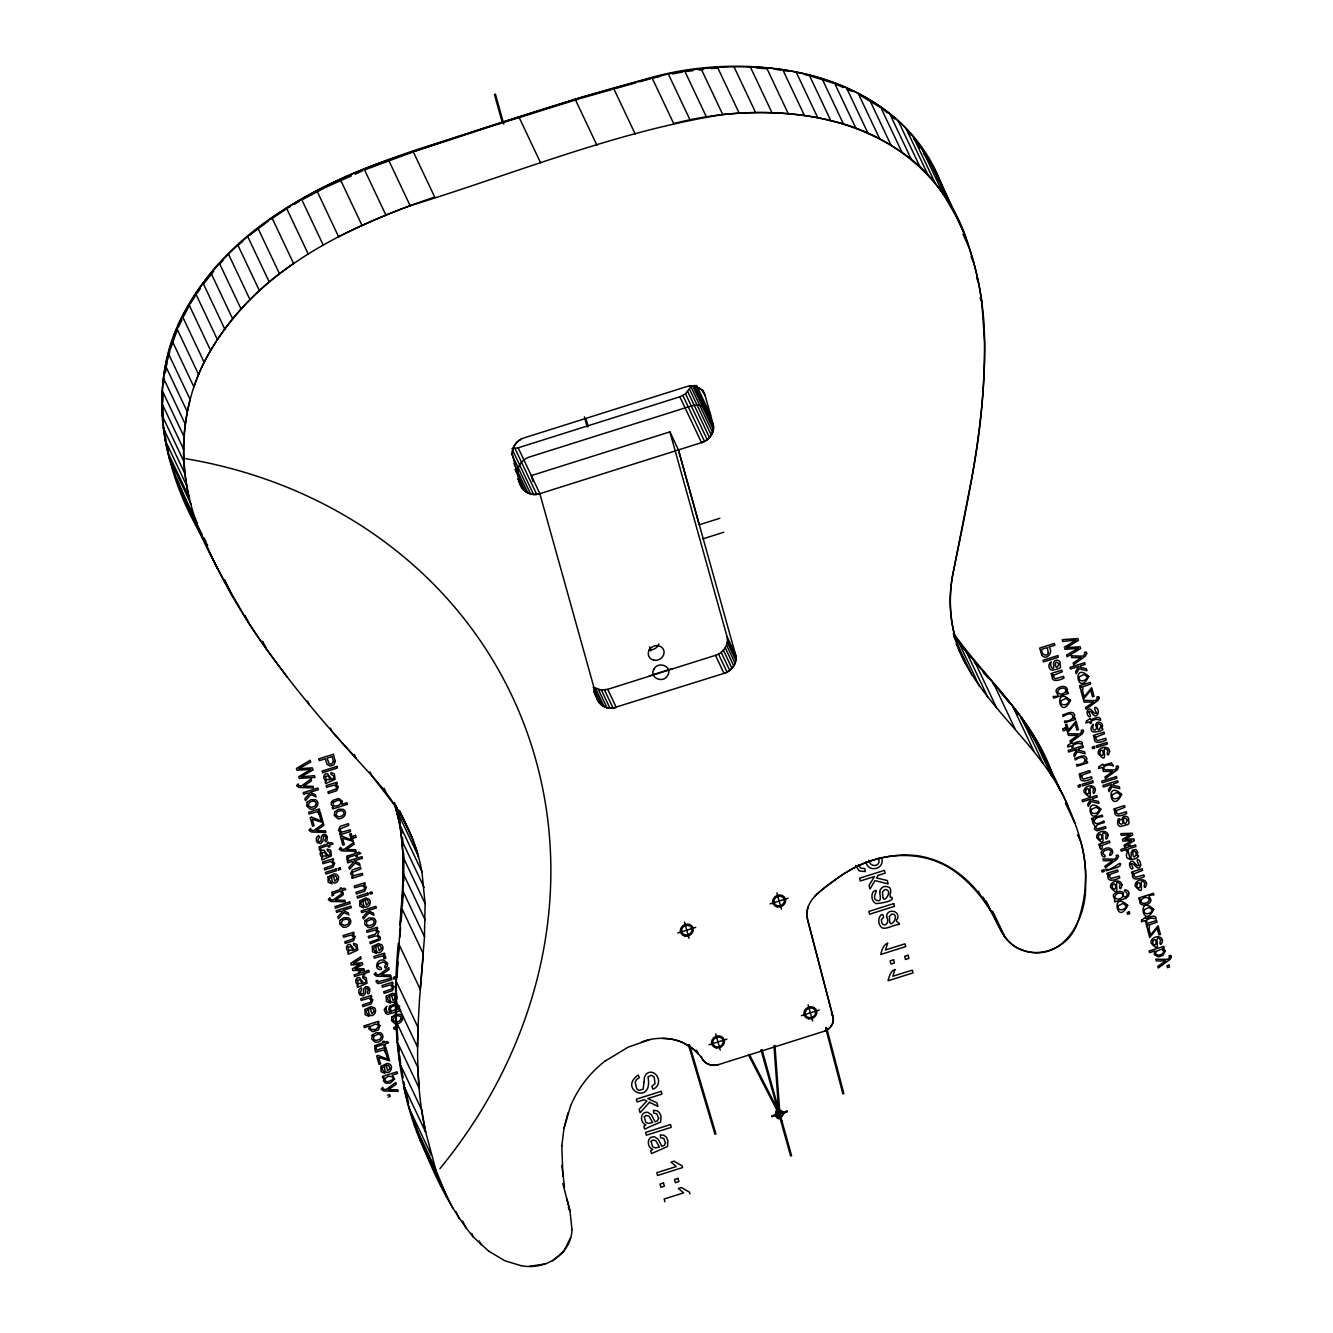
<?xml version="1.0" encoding="UTF-8"?>
<svg xmlns="http://www.w3.org/2000/svg" width="1333" height="1333" viewBox="0 0 1333 1333"><rect width="100%" height="100%" fill="white"/><g stroke="black" fill="none" stroke-linecap="round" stroke-linejoin="round"><path stroke-width="1.5" d="M782.821 1113.155L782.371 1115.354L779.888 1117.121M435.808 1169.841L425.677 1132.134L421.695 1109.839L400.033 1064.001L397.484 1042.406L396.151 1021.461L396.284 981.471L402.849 890.894L403.432 857.736L400.267 825.91L394.251 802.966M396.584 992.918L396.567 1010.931M561.843 1145.847L562.876 1176.073M421.845 871.782C415.696 835.324 396.268 802.649 371.707 775.539C327.318 727.551 284.496 677.814 248.721 622.961C217.346 570.957 188.786 516.354 169.491 458.652C164.376 440.69 161.86 422.011 161.91 403.332C161.843 277.181 281.146 196.151 388.503 159.893C481.03 129.068 573.49 97.142 668.3 73.948C700.575 67.333 733.767 65.167 766.625 67.9C814.33 71.749 862.118 88.595 898.175 120.753C927.101 147.147 941.498 184.637 957.844 219.195C972.823 251.454 981.138 286.595 983.904 321.986C988.619 407.331 969.724 491.444 952.795 574.473C948.046 599.933 950.162 626.627 959.643 650.787M287.178 677.064L266.133 648.704A772.823 691.027 -25.3 0 1 204.382 541.248C175.873 481.48 176.039 407.781 210.647 350.529C253.487 276.631 332.467 234.141 410.164 205.715C513.672 174.023 615.363 131.634 722.753 114.571C758.76 110.856 795.551 112.039 830.809 120.653C895.143 134.983 951.062 182.704 968.958 247.105A364.742 326.135 -25.3 0 1 981.804 301.791L984.604 342.431A819.412 732.683 -25.3 0 1 970.424 484.979L952.795 574.473A162.359 145.18 -25.3 0 0 955.095 637.191L953.345 633.508M403.782 881.296L403.749 853.403M424.444 936.766L425.094 903.557L421.928 871.732L400.267 825.91M397.067 977.306L397.884 962.026M512.805 456.652C510.506 448.538 516.488 440.04 524.302 437.824L685.962 386.82C693.477 384.137 703.091 387.886 705.257 395.951L713.038 423.844C715.204 431.959 709.256 440.323 701.508 442.639L539.882 493.677C530.917 496.826 521.17 490.844 519.054 481.73M669.899 431.875L678.414 449.921L735.533 654.57C737.699 662.684 731.75 671.066 724.019 673.365L613.047 708.056L606.965 707.69L601.75 705.224L593.218 687.195L601.416 690.111L607.715 689.328L715.488 655.319C723.236 653.02 729.201 644.622 726.985 636.491L669.899 431.875L531.334 475.598L533 481.613M402.383 905.873L403.282 892.51M162.626 403.299L163.342 392.985M164.076 382.671L164.359 378.539M398.284 943.464C393.168 998.9 393.901 1055.569 409.664 1109.373C424.894 1154.311 443.156 1200.05 473.382 1237.124M398.35 955.844L399.283 943.464M399.8 925.402C403.133 884.595 407.182 842.073 393.885 802.533M401.133 921.486L401.933 911.705M399.783 937.432L400.633 927.401M561.826 1145.897L563.976 1128.368L570.607 1105.84M953.578 634.108C979.922 672.632 1016.862 703.291 1038.69 745.03C1058.535 788.936 1088.011 833.158 1085.479 883.379C1087.728 920.437 1060.002 968.425 1017.129 947.963C997.567 936.516 995.201 910.822 980.205 895.01C963.392 872.482 937.432 855.753 908.773 855.053C883.846 854.403 859.168 862.868 838.89 877.147C825.36 887.795 802.966 898.909 807.531 919.62L833.058 1017.112C834.508 1023.344 830.076 1029.309 824.277 1031.259M807.881 907.073L806.815 913.338L807.598 919.57L833.058 1017.079C834.508 1023.277 830.126 1029.259 824.327 1031.209L718.47 1064.634C711.689 1066.867 703.307 1063.517 701.258 1056.369M165.325 372.957L165.975 369.241M166.625 365.509L167.275 361.793M571.974 1229.609C571.124 1254.753 544.531 1270.566 521.236 1265.65M563.976 1128.368L567.991 1112.872M167.591 359.927L168.774 355.328M169.174 353.795L169.891 350.996M170.257 349.579L177.606 328.868M570.574 1237.724L563.709 1251.404L552.529 1260.868M570.591 1105.873C577.889 1088.378 589.803 1072.932 604.765 1061.285M178.489 327.035L182.021 319.753M183.787 316.121L189.619 304.974M511.889 448.604L518.187 447.805L679.847 396.801L685.545 393.818L690.894 386.62L712.555 432.442M190.419 303.607L195.035 296.359M197.217 293.177L200.483 288.428M203.749 283.679L213.747 271.382M219.995 263.684L222.794 260.835M238.207 245.172L242.656 241.306M250.071 234.858L267.983 221.311M172.24 341.081L193.902 386.903A196.534 175.723 -25.3 0 1 210.614 350.529A258.485 231.126 -25.3 0 1 279.413 273.648L293.543 263.417L271.882 217.596M604.732 1061.335L628.243 1047.088L649.338 1039.823M271.415 218.979L285.145 209.698M286.862 208.531L290.477 206.465M294.076 204.416L299.492 201.316M303.091 199.267L325.052 187.653L351.395 175.856M355.161 174.173L362.693 170.807M364.576 169.958L413.23 151.845M414.996 151.262L490.577 126.552M492.527 125.919L580.105 98.559M719.887 518.27L699.242 524.785L678.447 449.954M703.158 538.765L723.836 532.234M649.338 675.864L672.432 668.583M677.797 933L695.709 927.351M770.174 903.857L788.086 898.209M387.62 1095.226L389.686 1094.576L390.202 1096.442L388.153 1097.092M708.989 1044.805L726.902 1039.157M801.366 1015.663L819.278 1010.014M776.972 1107.09L777.939 1106.79M780.871 1121.053L781.838 1120.753M581.688 98.075L611.664 89.628M615.663 88.495L635.641 82.863M639.623 81.746L650.437 78.797M641.756 1041.873C663.334 1033.775 690.577 1039.457 702.991 1060.085A14.313 12.797 -25.3 0 0 713.955 1065.367L718.47 1064.6M654.07 77.864L660.102 76.314M545.564 1263.884L529.451 1266.283M672.365 73.965L682.579 71.999M686.662 71.382L692.827 70.716M698.975 70.032L703.074 69.583M711.272 68.683L717.421 68M779.955 1117.104C771.107 1117.687 779.922 1105.474 782.838 1113.222M662.684 1038.39L668.566 1038.707A48.821 43.656 -25.3 0 1 683.229 1042.739L693.593 1049.388L698.325 1053.97L696.592 1050.271M756.244 68L766.408 68.716M774.523 69.266L780.521 70.082M784.187 70.599L789.186 71.282M804.899 74.648L808.814 75.481M521.186 1265.717L504.824 1260.751L488.744 1251.154M810.747 76.081L833.975 83.379M835.808 84.196L843.123 87.461M846.772 89.094L852.254 91.527M861.118 95.893L879.863 107.173M883.013 109.306L887.378 112.888M891.76 116.488L894.676 118.87M471.682 1233.408L473.415 1237.074L488.711 1251.204M595.484 695.543L601.75 705.224A16.246 14.513 -25.3 0 0 609.964 708.206A16.096 14.396 -25.3 0 0 616.263 707.406L607.715 689.328M907.64 131.767L910.506 134.766M983.287 672.415L988.636 678.497M956.178 643.439C980.138 706.473 1042.439 744.231 1068.083 806.432M974.156 661.951L978.072 666.433M992.652 683.046L996.717 687.745M999.417 690.877L1010.347 704.057M815.08 895.959A197.667 176.739 -25.3 0 1 847.421 871.649C880.963 850.654 927.768 848.538 959.227 874.831C978.372 889.977 992.119 910.806 1002.299 932.75C1007.965 944.147 1019.995 951.279 1032.492 952.379A40.34 36.074 -25.3 0 0 1053.67 948.746A40.407 36.141 -25.3 0 0 1076.614 925.069A154.361 138.032 -25.3 0 0 1081.013 842.223L1077.547 834.875M970.407 657.436L955.045 637.457M371.64 775.573L396.801 808.115A222.494 198.934 -25.3 0 1 418.312 856.286M1041.856 655.253C1046.188 661.135 1054.136 652.187 1048.888 647.105L1054.853 645.222L1054.353 643.456L1039.673 648.088L1041.789 655.103M913.805 138.932L915.771 141.415M1012.68 707.023L1018.429 714.655M880.38 106.607L902.041 152.429A178.489 159.61 -25.3 0 1 935.116 183.038L943.581 194.568L957.794 219.195M1020.728 717.721L1037.94 745.08M953.761 633.725C987.653 681.063 1035.041 720.103 1053.537 777.256M917.954 144.714L920.137 148.013M923.386 152.962L927.751 159.56M431.942 1163.676L435.691 1169.807M435.291 1169.641C419.262 1144.247 409.764 1115.288 403.599 1086.062M868.966 860.235C870.232 868.516 882.129 866.4 878.264 858.135M865.917 861.851C868.25 873.798 886.162 868.633 881.28 857.452M197.117 525.185L202.049 534.266M204.016 537.915L205.982 541.548M207.698 545.347C162.759 476.364 142.714 382.988 186.437 308.473C235.158 221.345 331.151 177.839 421.761 148.03L581.471 97.192L645.422 79.147C753.762 46.922 906.673 71.349 945.014 194.235M424.894 1150.379L452.67 1207.965M749.396 1054.436L779.855 1113.688L778.955 1114.155L748.496 1054.903M936.799 177.039L938.565 180.572M1038.79 746.797L1047.971 766.275M186.587 502.208L196.784 523.086M182.771 495.409L217.796 569.191M936.183 173.357L963.576 232.225M929.501 160.81L951.162 206.632M962.926 234.258L968.991 247.088M921.919 148.746L943.581 194.568M971.024 256.752L973.623 262.251M913.455 137.232L935.116 183.054M906.14 128.701L927.801 174.523M976.639 278.197L978.372 281.863M898.175 120.753L919.837 166.575M980.072 298.125L981.804 301.791M889.578 113.372L911.239 159.194M869.516 99.675L891.177 145.497M858.202 93.377L879.863 139.199M846.472 87.728L868.133 133.567M834.375 82.763L856.036 128.585M821.928 78.447L843.589 124.269M809.148 74.831L830.809 120.653M796.101 71.915L817.762 117.737M782.788 69.699L804.449 115.521A245.239 219.295 -25.3 0 1 902.058 152.412M766.625 67.9L788.286 113.722M750.329 66.917L771.99 112.738M733.966 66.733L755.628 112.555M1038.69 745.03L1060.352 790.852M717.537 67.333L739.198 113.155M1065.484 803.299L1075.015 823.461M1030.309 730.767L1051.97 776.589M1021.445 717.604L1043.106 763.426M1012.214 705.374L1033.875 751.195M993.318 682.879L1014.98 728.718M701.091 68.749L722.753 114.571M974.806 661.768L996.467 707.59M966.075 651.254L987.736 697.076M957.86 640.506L979.522 686.328M953.811 636.657L972.007 675.148M684.679 70.949L706.34 116.771M668.3 73.948L689.961 119.77M652.02 77.747L673.682 123.569M613.513 88.128L635.174 133.95M992.918 911.655L1005.049 937.316M991.719 910.672L1002.283 932.733M986.203 901.091L990.536 910.256M983.171 897.242L985.77 902.741M978.472 891.344L980.205 895.01M575.256 99.408L596.917 145.23M702.374 389.469L704.124 393.168A16.129 14.413 -25.3 0 0 689.144 386.137M702.608 390.352L705.224 395.901M696.559 385.404L710.556 415.03M694.81 385.304L713.005 423.794A16.113 14.396 -25.3 0 1 713.338 429.659A16.229 14.513 -25.3 0 1 709.473 437.574A16.113 14.396 -25.3 0 1 701.541 442.673L679.847 396.801M694.426 386.387L713.488 426.71M692.527 385.637L713.322 429.626M689.594 389.286L711.255 435.108M687.795 391.702L709.456 437.524M685.545 393.818L707.206 439.64M682.879 395.551L704.54 441.373M518.904 116.937L540.565 162.759M726.985 636.491L735.499 654.536A16.113 14.413 -25.3 0 1 735.833 660.402A16.246 14.513 -25.3 0 1 731.967 668.3M727.451 639.407L735.983 657.452M727.285 642.306L735.816 660.352M726.535 645.139L735.05 663.168M725.219 647.788L733.75 665.834M723.419 650.221L731.95 668.266M721.17 652.337L729.701 670.382M718.504 654.07L727.035 672.099M715.488 655.319L724.019 673.365A16.113 14.413 -25.3 0 0 732 668.25M831.309 1013.397L833.058 1017.079M413.03 151.246L434.691 197.067A651.487 582.521 -25.3 0 0 338.615 236.791L316.987 190.986M388.503 159.893L410.164 205.715M518.187 447.805L539.848 493.627L596.967 698.292A16.113 14.413 -25.3 0 0 601.766 705.274M515.021 448.505L536.682 494.326M512.755 450.437L533.55 494.426A16.113 14.396 -25.3 0 0 539.882 493.677M511.522 453.637L530.584 493.96M513.971 463.651L527.835 492.977M514.971 469.499L525.369 491.494M518.087 478.58L523.286 489.578M517.954 479.014L521.653 487.228M364.309 169.391L385.97 215.213M604.532 690.027L613.047 708.056M601.416 690.111L609.931 708.156M598.434 689.644L606.965 707.69M595.684 688.661L604.216 706.707M593.702 690.677L599.667 703.307M593.535 691.027L598.034 700.958M340.465 179.755L362.126 225.594M301.525 199.15L323.186 244.972M286.478 208.031L308.14 253.853M257.786 227.843L279.447 273.665M247.521 236.091L269.183 281.913M237.707 244.755L259.368 290.577M228.343 253.853L250.004 299.675M219.445 263.317L241.106 309.139M211.047 273.165L232.708 318.987M203.166 283.362L224.827 329.184M195.801 293.877L217.462 339.698M188.986 304.707L210.647 350.529M182.521 316.538L204.182 362.359M176.922 328.684L198.584 374.506M399.55 810.564L405.615 823.394M399.817 811.98L412.813 839.473M394.251 802.583L396.851 808.081M396.734 810.414L418.395 856.236M384.004 788.153L386.603 793.652M369.974 771.874L371.707 775.539M402.433 841.673L424.094 887.495M562.809 1183.537L570.041 1211.33L571.99 1229.559M168.475 353.695L190.136 399.517A232.775 208.131 -25.3 0 0 189.336 497.876L167.708 452.037M403.432 857.736L425.094 903.557M354.295 754.378L356.028 758.044L332.167 731.734L330.434 728.068M568.325 1207.631L570.057 1211.297L566.925 1198.95M165.675 366.092L187.336 411.914M403.499 874.131L425.16 919.953M163.659 378.505L185.32 424.327M402.849 890.894L424.511 936.732C419.495 1001.65 411.347 1067.783 425.66 1132.167L404.016 1086.312M162.393 390.936L184.054 436.757M307.49 701.075L309.223 704.74M401.683 908.073L423.344 953.895L420.362 989.586L398.7 943.764M161.91 403.332L183.571 449.154M162.209 415.679L183.871 461.501M163.276 427.926L184.937 473.748M262.751 641.34L266.217 648.671M165.109 440.057L186.77 485.879M245.255 615.629L248.721 622.961M169.491 458.652L191.152 504.474M224.777 579.955L232.575 596.451M175.439 477.297L197.101 523.119M396.284 981.471L417.945 1027.293L417.479 1046.988L395.818 1001.166M396.151 1021.461L417.812 1067.3L419.145 1088.228L397.484 1042.406M479.23 1241.006L480.963 1244.672M462.684 1221.078L466.15 1228.409M409.664 1109.373L431.325 1155.194M455.753 1211.364L459.219 1218.695M414.18 1123.986L435.841 1169.807L446.538 1196.251M419.262 1137.666L440.923 1183.487M959.643 650.771L965.342 663.384M185.787 500.442L177.089 479.097M419.795 1137.049L425.41 1149.746M1046.422 760.593L1051.82 773.856M174.223 471.615L170.274 458.785M414.713 1123.402L419.062 1135.099M941.914 186.403L943.931 191.969M411.814 1114.305L414.13 1121.586M689.461 1044.705L715.938 1133.933L714.971 1134.25L688.495 1045.022M858.485 864.667L860.518 868.05L864.784 868.649L865.334 871.582L859.252 870.932L855.553 865.45M776.889 892.86L781.438 909.189M808.098 1004.732L812.63 1020.995M503.807 124.169L495.426 94.126L494.443 94.443L502.274 122.469M585.953 418.595L588.186 426.61M649.654 646.938L650.771 650.937M761.959 1049.521L791.585 1155.661L790.619 1155.978L760.993 1049.821M584.421 416.896L587.203 426.91M684.512 922.003L689.061 938.332M715.721 1033.875L720.253 1050.137M512.772 456.619L520.586 484.562M689.911 1193.901L689.411 1192.119L681.33 1187.536L678.38 1188.469L683.612 1192.868L664.151 1199L664.934 1201.783M396.101 805.765L397.917 812.247M826.56 1027.493L843.839 1093.593L842.873 1093.893L825.594 1027.793M166.925 445.988L168.541 452.42M405.032 1087.728L408.631 1103.124M398.784 815.813L400.417 823.611M400.966 1065.55L403.133 1077.714M403.849 1081.763L404.582 1085.812M518.137 475.781L517.821 469.949A16.246 14.513 -25.3 0 1 521.686 462.051A16.113 14.396 -25.3 0 1 529.634 456.952L691.294 405.948A16.113 14.396 -25.3 0 1 697.592 405.149A16.229 14.513 -25.3 0 1 705.774 408.081M163.976 427.843L164.625 431.875M165.292 435.908L165.942 439.94M564.542 1187.236L561.926 1165.425M401.1 827.526L401.916 833.458M402.449 837.391L403.249 845.372M398.517 1045.888L399.217 1051.77M399.683 1055.686L400.6 1063.534M774.956 1045.455L779.905 1113.855L778.905 1113.988L773.956 1045.589M397.084 1026.76L397.934 1040.073M162.743 405.349L163.292 415.579M658.852 643.889A8.065 7.198 -25.3 0 1 649.088 649.738M705.724 408.048A16.113 14.396 -25.3 0 1 710.522 415.03M520.636 484.579A16.113 14.396 -25.3 0 0 525.452 491.56A16.246 14.513 -25.3 0 0 533.583 494.46M512.322 453.72A16.129 14.413 -25.3 0 1 521.27 439.09M185.654 458.685A501.575 448.488 -25.3 0 1 439.873 1168.691M673.615 123.586A320.753 286.795 -25.3 0 1 804.449 115.504M378.772 931.617L377.672 934.933L380.372 937.316L380.105 939.815L370.307 943.747L369.858 942.114L378.089 939.348L378.705 937.449L377.472 935.999L374.906 936.083L368.724 938.032L368.258 936.399L375.173 934.216L377.106 931.734L374.94 930.101L367.108 932.284L366.658 930.651L377.306 927.301L377.706 928.751L376.223 929.234L378.772 931.617M783.821 1112.972C775.689 1130.834 770.324 1099.875 783.821 1112.972M333.067 863.301L332.367 865.5L324.302 868.25L324.752 869.882L333.033 867.183L334.716 863.151L332.117 860.635L333.617 860.152L333.217 858.685L322.569 862.034L323.019 863.684L330.601 861.485L333.067 863.301M336.699 786.87L335.999 789.069L327.935 791.835L328.385 793.468L336.666 790.752L338.349 786.737L335.733 784.204L337.249 783.737L336.832 782.254L326.202 785.62L326.652 787.253L334.233 785.07L336.699 786.87M353.578 936.849L352.895 939.032L344.814 941.798L345.28 943.431L353.545 940.715L355.244 936.682L352.628 934.166L354.145 933.7L353.728 932.234L343.081 935.583L343.547 937.216L351.129 935.033L353.578 936.849M364.725 887.361L364.042 889.561L355.961 892.31L356.428 893.943L364.692 891.244L366.392 887.211L363.776 884.695L365.292 884.212L364.875 882.746L354.228 886.095L354.695 887.745L362.276 885.545L364.725 887.361M371.207 1000.033L370.524 1002.233L362.443 1004.965L362.909 1006.615L371.174 1003.916L372.873 999.883L370.257 997.367L371.774 996.884L371.357 995.401L360.71 998.767L361.176 1000.4L368.758 998.217L371.207 1000.033M392.469 986.77L391.769 988.986L383.704 991.735L384.154 993.368L392.435 990.669L394.118 986.637L391.519 984.121L393.018 983.637L392.618 982.154L381.971 985.52L382.421 987.153L390.002 984.97L392.469 986.77M1120.57 863.934L1120.17 865.767L1117.837 867.116L1106.207 870.782L1105.757 869.149C1111.322 871.799 1119.603 861.235 1120.57 863.934M879.747 892.277C879.897 895.493 882.379 902.708 876.447 900.342C870.466 897.492 881.146 886.862 873.232 891.71C870.699 895.359 871.815 901.575 875.898 903.624C879.63 903.357 894.876 901.425 891.944 897.342C886.795 898.592 894.526 888.078 887.611 886.778C883.946 885.212 879.58 888.345 879.747 892.277M886.595 916.821C891.044 924.702 880.913 929.001 881.463 919.237C885.679 917.571 882.479 911.389 879.763 916.637C877.731 920.32 878.764 925.785 882.413 928.035C887.528 929.134 892.227 925.385 897.242 924.752C904.241 923.786 892.777 922.286 897.592 918.687C900.258 910.006 886.412 908.273 886.595 916.821M1128.784 893.377L1128.651 895.643L1126.168 898.209L1114.888 901.891L1114.471 900.375C1116.637 900.175 1110.522 895.393 1114.905 893.26C1117.187 891.41 1121.02 890.394 1123.419 892.56C1122.186 901.808 1131.234 894.176 1124.969 891.56C1122.369 888.061 1129.934 890.527 1128.784 893.377M384.787 1078.847L385.304 1081.046L387.753 1081.846L392.452 1079.763A2.633 2.349 -25.3 0 0 392.402 1076.714L388.203 1076.248L384.787 1078.847M1095.776 725.235C1098.492 730.001 1092.477 732.733 1092.793 726.685C1095.693 719.92 1087.078 730.017 1093.393 732.017C1096.492 732.217 1106.54 729.851 1101.675 728.235C1105.29 723.286 1096.409 718.92 1095.776 725.235M1139.598 900.725C1138.982 905.973 1146.38 906.073 1149.096 903.241C1155.211 898.992 1143.047 894.976 1153.895 894.96L1153.445 893.31L1138.732 897.959L1139.148 899.458L1140.531 899.009L1139.598 900.725M385.937 1008.831L386.887 1012.247L390.886 1012.03L388.736 1009.797L389.469 1006.215L395.901 1003.532L399.633 1006.365L398.9 1009.681L400.167 1009.264L400.6 1010.781L387.736 1014.33L385.704 1013.397L384.187 1009.498L386.787 1006.232L385.937 1008.831M1122.053 819.562C1125.635 826.877 1115.871 824.227 1120.253 819.678C1117.837 814.996 1115.471 827.143 1120.92 826.377C1127.618 824.51 1130.217 825.077 1128.551 820.678C1130.134 815.496 1121.953 814.613 1122.053 819.562M1131.3 852.687C1130.367 871.532 1128.618 844.522 1127.251 852.587C1122.503 862.068 1138.799 860.018 1138.499 855.669L1137.099 855.769L1137.782 852.137L1135.949 849.438L1132.45 850.071L1131.3 852.687M644.072 1082.263L643.089 1089.178L638.907 1090.461L636.824 1088.994L635.191 1082.463L636.491 1079.58L639.29 1077.681L638.24 1074.948C617.396 1089.811 653.553 1106.057 647.988 1076.897L651.47 1075.181L654.203 1077.081L655.02 1083.646L651.904 1086.345L652.937 1089.128L654.92 1088.161A7.365 6.582 -25.3 0 0 658.352 1083.013C660.018 1076.164 652.02 1068.333 646.055 1074.281L644.406 1077.431L644.072 1082.263M1088.528 711.855C1093.843 719.42 1086.228 717.787 1087.161 711.156C1090.911 704.407 1093.36 715.971 1096.709 713.038C1090.411 703.407 1100.858 707.54 1097.692 714.438C1093.477 719.97 1091.794 708.506 1088.528 711.855M1130.984 864.034C1136.133 871.315 1128.984 870.266 1129.568 863.401C1133.267 856.519 1135.833 868.1 1139.165 865.217C1134.25 857.752 1140.032 857.486 1140.865 865.15C1137.732 873.232 1134.2 861.401 1131.034 863.934M1053.553 663.434C1055.086 673.215 1048.671 666.5 1051.237 661.934C1047.555 663.301 1048.421 670.299 1052.42 670.249C1059.368 668.35 1061.585 668.999 1060.085 664.384C1061.468 659.335 1053.553 658.585 1053.57 663.317M1165.325 950.879L1163.009 955.394L1158.227 956.861L1154.245 954.495L1154.811 950.979L1149.579 952.628L1149.129 950.996L1163.809 946.363L1164.226 947.88L1162.893 948.296L1165.325 950.879M325.952 837.507L324.802 840.173L325.485 841.69L326.985 840.606L327.401 836.924L325.968 834.691L323.336 834.325L321.303 836.507L320.986 841.156L318.82 841.773L317.837 840.257L319.353 837.057L318.62 835.524L316.421 837.591L316.354 840.723L317.371 842.639L320.82 843.572L322.903 841.306L323.419 836.241L325.085 836.024L325.952 837.507M368.425 989.769L367.275 992.435L367.958 993.951L369.458 992.885L369.891 989.186L368.458 986.97L365.825 986.603L363.776 988.786L363.459 993.418L361.293 994.035L360.327 992.518L361.843 989.319L361.11 987.786L358.91 989.852L358.844 993.002L359.843 994.901L363.292 995.834L365.375 993.568L365.909 988.519L367.575 988.286L368.425 989.769M882.796 897.326C884.246 904.074 893.543 889.611 885.062 889.494L882.546 891.777L882.796 897.326M889.644 921.853C890.944 928.684 900.442 914.138 891.91 914.021L889.394 916.304L889.644 921.853M380.022 1025.527L378.355 1029.992L372.59 1031.742L368.858 1028.926L369.491 1025.96L364.326 1027.593L363.859 1025.96L378.589 1021.311L379.005 1022.811L377.622 1023.244L380.022 1025.527M318.687 812.963L318.637 814.28L320.47 814.313L320.57 812.447L318.137 810.947L319.753 810.431L319.337 808.964L308.689 812.314L309.156 813.963L316.904 811.814L318.687 812.963M340.132 828.876L340.881 831.492L342.264 832.042L350.129 829.859L350.579 831.509L339.932 834.858L339.532 833.392L341.098 832.908L338.432 830.409L340.148 826.377L348.396 823.661L348.846 825.31L340.132 828.876M352.262 872.365L353.012 874.981L354.395 875.548L362.259 873.365L362.709 874.998L352.062 878.347L351.662 876.897L353.228 876.398L350.562 873.898L352.279 869.882L360.527 867.166L360.993 868.799L352.262 872.365M325.435 776.423L326.285 779.555L330.367 779.738L328.185 775.956L325.435 776.423M331.4 802.449L331.284 804.799L333.633 806.998L332.284 807.431L332.7 808.948L347.396 804.299L346.947 802.683L341.681 804.349L342.398 801.216L338.699 798.45L332.933 800.333L331.4 802.449M330.134 852.57L330.051 854.62L328.151 855.719L323.852 850.104C319.237 849.538 318.987 856.153 322.753 857.569L321.52 858.302L322.003 860.018L331.45 855.836L330.717 850.254L327.202 849.004L327.418 850.671L330.134 852.57M333.767 776.139L333.683 778.189L331.784 779.288L327.468 773.673C322.869 773.123 322.619 779.722 326.385 781.138L325.152 781.888L325.635 783.587L335.083 779.405L334.35 773.823L330.834 772.573L331.034 774.256L333.767 776.139M348.096 947.113L348.946 950.246L353.045 950.429L350.846 946.663L348.096 947.113M356.444 946.83L356.344 948.879L354.461 949.979L350.146 944.381C345.547 943.814 345.297 950.412 349.046 951.845L347.83 952.578L348.296 954.278L357.744 950.096L357.011 944.514L353.512 943.264L353.712 944.947L356.444 946.83M357.344 980.255L358.194 983.387L362.293 983.571L360.093 979.788L357.344 980.255M365.692 979.972L365.592 982.021L363.692 983.121L359.393 977.522C354.795 976.956 354.528 983.554 358.294 984.987L357.077 985.72L357.544 987.42L366.992 983.237L366.258 977.656L362.759 976.406L362.959 978.089L365.692 979.972M383.871 957.161L383.804 958.477L385.654 958.51L385.754 956.644L383.321 955.144L384.937 954.628L384.521 953.162L373.873 956.511L374.34 958.16L382.088 956.011L383.871 957.161M385.154 1051.204L385.104 1052.52L386.937 1052.553L387.037 1050.687L384.604 1049.171L386.22 1048.671L385.804 1047.205L375.156 1050.554L375.623 1052.204L383.371 1050.054L385.154 1051.204M1080.163 776.656C1079.263 783.804 1089.128 780.172 1092.027 778.439L1091.56 776.789L1083.296 779.155L1081.563 777.272L1082.813 774.79L1090.277 772.224L1089.827 770.591L1079.197 773.94L1079.597 775.406L1081.113 774.94L1080.163 776.656M1114.855 811.647C1113.955 818.795 1123.836 815.163 1126.718 813.43L1126.252 811.78L1118.187 814.163L1116.454 812.98L1116.704 810.514L1124.985 807.198L1124.519 805.565L1113.888 808.931L1114.305 810.397L1115.804 809.931L1114.855 811.647M321.803 852.837L322.653 855.986L326.735 856.153L324.552 852.387L321.803 852.837M1052.154 676.231C1051.237 683.329 1061.118 679.763 1064.001 678.014L1063.551 676.364L1055.469 678.747L1053.736 677.564L1053.986 675.115L1062.268 671.799L1061.818 670.166L1051.17 673.515L1051.587 674.998L1053.103 674.515L1052.154 676.231M1094.36 738.149C1093.443 745.247 1103.324 741.681 1106.207 739.915L1105.757 738.282L1097.676 740.665L1095.959 739.482L1096.193 737.016L1104.474 733.717L1104.024 732.084L1093.377 735.433L1093.793 736.916L1095.309 736.433L1094.36 738.149M1107.89 876.014C1106.973 883.096 1116.854 879.547 1119.737 877.78L1119.287 876.148L1111.006 878.514L1109.273 876.614L1110.522 874.131L1118.004 871.582L1117.554 869.949L1106.923 873.298L1107.323 874.765L1108.839 874.281L1107.89 876.014M1127.235 819.845C1124.002 831.609 1120.97 812.297 1127.235 819.845M1132.483 874.781C1131.567 881.879 1141.448 878.314 1144.331 876.564L1143.881 874.931L1135.799 877.297L1134.066 876.114L1134.316 873.665L1142.598 870.349L1142.148 868.716L1131.5 872.082L1131.917 873.548L1133.433 873.082L1132.483 874.781M1058.735 663.734C1055.953 674.448 1052.87 657.052 1058.735 663.734M1100.958 725.635C1097.342 737.699 1095.01 717.837 1100.958 725.635M1136.482 852.97C1133.033 864.867 1130.434 845.205 1136.482 852.97M1088.761 676.431C1077.78 698.492 1071.365 660.302 1088.761 676.431M1092.543 821.211C1092.76 825.377 1096.392 824.71 1094.343 829.193L1096.959 830.792L1105.907 828.193L1105.44 826.56L1097.226 829.009L1095.526 827.36L1097.559 824.61L1104.307 822.478L1103.857 820.845C1091.527 828.959 1091.127 816.179 1102.708 816.746L1102.258 815.113L1091.61 818.462L1092.027 819.928L1093.51 819.462L1092.543 821.211M1100.841 809.131C1089.861 831.192 1083.446 793.002 1100.841 809.131M1101.341 852.22C1100.708 858.885 1109.323 857.636 1102.774 853.603C1102.991 850.187 1108.789 848.071 1110.906 850.987L1111.155 851.854C1105.823 858.602 1115.738 854.47 1111.672 849.321C1108.673 846.338 1102.624 848.371 1101.341 852.22M1127.701 905.39C1116.921 927.451 1110.389 889.211 1127.701 905.39M1153.745 909.339C1142.981 931.417 1136.432 893.177 1153.745 909.339M1070.516 700.442C1059.485 722.469 1053.153 684.296 1070.516 700.442M1121.67 794.418C1110.906 816.479 1104.374 778.239 1121.67 794.418M1067.483 689.561L1066.55 692.377L1067.9 691.96L1068.316 693.477L1053.637 698.109L1053.17 696.476C1064.434 696.443 1051.604 692.46 1057.919 688.161C1060.601 685.878 1066.467 685.279 1067.483 689.561M1074.631 715.204L1073.565 718.404L1075.131 717.92L1075.548 719.37L1064.9 722.736L1064.45 721.103C1077.047 721.67 1074.331 708.373 1063.184 716.537L1062.718 714.905C1065.767 714.305 1073.315 709.423 1074.631 715.204M1086.762 758.677L1085.695 761.876L1087.261 761.376L1087.661 762.843L1077.031 766.192L1076.581 764.559C1089.194 765.142 1086.428 751.829 1075.314 760.01L1074.848 758.36C1077.98 757.811 1085.379 752.862 1086.762 758.677M1086.762 653.353L1085.512 656.019L1073.648 664.7L1073.198 663.068L1081.063 657.602L1071.682 657.619L1071.182 655.853L1082.913 656.136L1084.862 654.303L1084.412 652.404L1086.162 652.07L1086.762 653.353M1099.175 697.859L1097.925 700.525L1086.062 709.189L1085.612 707.556L1093.477 702.108L1084.096 702.108L1083.596 700.358L1095.326 700.625L1097.276 698.792L1096.876 696.992L1098.575 696.559L1099.175 697.859M1171.374 956.661L1170.224 959.243L1158.277 967.991L1157.81 966.358L1165.675 960.91L1156.294 960.91L1155.794 959.16L1167.525 959.427L1169.474 957.594L1169.074 955.794L1170.774 955.361L1171.374 956.661M1118.52 767.208L1117.271 769.874L1105.407 778.555L1104.957 776.922L1112.822 771.457L1103.441 771.474L1102.941 769.708L1114.671 769.974L1116.621 768.158L1116.221 766.342L1117.92 765.908L1118.52 767.208M1083.546 731.184L1082.279 733.85L1070.432 742.531L1069.982 740.898L1077.83 735.433L1068.449 735.449L1067.966 733.683L1079.68 733.95L1081.63 732.117L1081.246 730.317L1082.929 729.884L1083.546 731.184M1118.487 856.419L1117.221 859.085L1105.374 867.766L1104.924 866.133L1112.772 860.668L1103.391 860.685L1102.908 858.919L1114.621 859.185L1116.571 857.352L1116.138 855.469L1117.87 855.12L1118.487 856.419M1146.58 883.696C1145.547 889.744 1143.031 887.811 1144.797 883.063C1135.966 874.015 1147.796 900.641 1135.133 886.012C1134.15 879.88 1145.597 876.881 1146.58 883.696M386.12 963.742L384.587 966.625L385.287 968.125L387.436 966.058L387.586 963.209L383.921 960.143C376.672 958.06 373.057 970.457 381.488 969.508L381.271 967.825L377.939 966.225L378.372 963.976L383.154 961.859L386.12 963.742M1109.623 751.195C1108.556 757.244 1106.073 755.294 1107.823 750.562C1098.992 741.531 1110.789 768.125 1098.175 753.528C1097.159 747.38 1108.639 744.381 1109.623 751.195M1121.986 884.912C1120.936 890.961 1118.437 889.028 1120.203 884.279C1111.389 875.248 1123.136 901.874 1110.539 887.228C1109.556 881.113 1121.003 878.097 1121.986 884.912M1162.476 940.631C1161.66 946.597 1158.527 944.88 1160.676 939.998C1151.862 930.967 1163.626 957.577 1151.012 942.948C1150.029 936.816 1161.493 933.816 1162.476 940.631M1095.426 789.703C1094.376 795.734 1091.877 793.801 1093.643 789.053C1084.812 780.022 1096.576 806.648 1083.962 792.019C1082.996 785.887 1094.443 782.888 1095.426 789.703M1108.123 835.241C1107.073 841.29 1104.59 839.34 1106.34 834.608C1097.526 825.577 1109.289 852.187 1096.676 837.557C1095.693 831.425 1107.156 828.426 1108.123 835.241M887.611 943.264L885.479 949.962L904.924 943.831L905.69 946.613L880.73 954.478C881.513 951.145 883.412 944.164 887.611 943.264M894.943 969.558L892.81 976.256L912.255 970.124L913.022 972.89L888.078 980.771C888.844 977.439 890.744 970.441 894.943 969.558M1099.608 846.888L1100.625 849.454L1102.141 848.355L1102.224 845.355L1109.922 842.589L1109.456 840.956L1098.825 844.306L1099.242 845.788L1100.841 845.272L1099.608 846.888M1080.313 688.328L1081.33 690.894L1082.846 689.794L1082.929 686.778L1090.611 684.029L1090.161 682.396L1079.53 685.745L1079.93 687.228L1081.546 686.712L1080.313 688.328M1146.73 926.402L1147.746 928.968L1149.279 927.885L1149.346 924.869L1157.044 922.119L1156.594 920.486L1145.947 923.836L1146.363 925.302L1147.98 924.802L1146.73 926.402M335.266 761.36L333.916 764.742L330.217 766.058L327.152 764.476L325.202 758.76L319.237 760.66L318.737 758.894L333.433 754.245L335.266 761.36M1048.338 652.603C1047.221 657.952 1040.357 653.903 1041.906 649.304L1047.155 647.655L1048.338 652.603M1085.778 790.036L1085.712 792.502C1090.527 798.484 1089.661 784.321 1085.778 790.036M1098.492 835.574L1098.425 838.04C1103.241 844.022 1102.358 829.842 1098.492 835.574M1099.975 751.529L1099.908 753.995C1104.724 759.993 1103.857 745.764 1099.975 751.529M1112.355 885.262L1112.289 887.711C1117.104 893.693 1116.221 879.513 1112.355 885.262M1152.828 940.965L1152.762 943.431C1157.577 949.429 1156.694 935.216 1152.828 940.965M1136.949 884.046L1136.882 886.495C1141.565 892.444 1141.015 878.58 1137.049 883.862M644.289 1116.904L645.739 1122.236L648.355 1123.402L652.653 1122.519L648.954 1116.138L646.105 1115.421L644.289 1116.904M651.137 1141.465L652.587 1146.78L655.203 1147.946L659.502 1147.08L655.803 1140.698L652.953 1139.982L651.137 1141.465M665.517 1142.914L664.234 1145.397L661.901 1146.33L658.319 1139.398L654.603 1136.832C646.822 1135.883 646.388 1147.063 652.753 1149.463L650.687 1150.712L651.487 1153.612L667.483 1146.53L667.9 1140.598L666.233 1137.082L663.734 1135.199L660.302 1134.966L660.651 1137.815L663.701 1138.332L665.517 1142.914M658.669 1118.354L657.386 1120.836L655.053 1121.769L651.47 1114.838L647.755 1112.289C639.973 1111.339 639.54 1122.503 645.905 1124.902L643.839 1126.168L644.639 1129.068L660.635 1121.986L661.051 1116.038L659.385 1112.538L656.886 1110.656L653.453 1110.422L653.803 1113.255L656.852 1113.788L658.669 1118.354M1061.051 700.758L1060.868 703.407C1063.018 706.373 1068.799 704.407 1069.033 700.875L1065.85 698.442L1061.051 700.758M1091.377 809.464L1091.194 812.097C1093.327 815.08 1099.142 813.113 1099.358 809.564L1096.176 807.131L1091.377 809.464M1112.205 794.751L1112.039 797.384C1114.171 800.4 1119.937 798.35 1120.187 794.851L1117.021 792.435L1112.205 794.751M1118.237 905.724L1118.054 908.373C1120.187 911.339 1125.985 909.356 1126.218 905.823L1123.036 903.407L1118.237 905.724M1079.297 676.764L1079.113 679.397C1081.246 682.379 1087.062 680.413 1087.261 676.864L1084.096 674.431L1079.297 676.764M1144.281 909.689L1144.097 912.322C1146.23 915.288 1152.029 913.322 1152.245 909.773L1149.079 907.356L1144.281 909.689M1123.003 895.293C1122.736 898.692 1117.171 900.508 1115.088 897.726L1114.838 896.826C1115.171 893.493 1120.67 891.61 1122.753 894.376L1123.003 895.293M1066.067 690.261C1065.667 693.643 1060.085 695.426 1057.902 692.743L1057.652 691.844C1058.102 688.478 1063.601 686.712 1065.817 689.378L1066.067 690.261M1068.266 745.047L1067.65 747.03L1071.365 745.847L1071.815 747.496L1073.215 747.047L1072.765 745.414C1076.981 742.514 1079.83 743.347 1082.496 744.381C1082.413 738.449 1075.015 743.197 1072.299 743.781L1071.965 742.581L1068.266 745.047M1086.495 721.036L1085.878 723.003L1089.594 721.836L1090.044 723.469L1091.444 723.036L1090.994 721.386C1095.276 718.37 1098.025 719.42 1100.725 720.353C1100.741 714.455 1093.21 719.237 1090.544 719.753L1090.194 718.554L1086.495 721.036M1099.208 766.592L1098.575 768.558L1102.291 767.391L1102.758 769.041L1104.157 768.591L1103.707 766.942C1107.99 763.942 1110.739 764.959 1113.438 765.925L1111.455 762.909L1103.241 765.325L1102.908 764.109L1099.208 766.592M1149.396 899.525C1148.946 902.924 1143.447 904.807 1141.181 902.158L1140.931 901.275C1141.448 897.925 1146.88 895.893 1149.146 898.642L1149.396 899.525M1141.964 919.82L1141.331 921.77L1145.047 920.603L1145.514 922.253L1146.913 921.819L1146.447 920.17C1150.679 917.254 1153.528 918.12 1156.194 919.137C1156.028 913.172 1148.979 917.987 1145.997 918.537L1145.664 917.337L1141.964 919.82M1155.944 951.479L1155.678 953.878C1157.91 956.561 1163.376 954.628 1163.826 951.279L1161.56 949.129L1155.944 951.479M328.001 876.864L328.151 882.146L332.134 883.846L328.918 879.03L331.8 876.164C330.651 886.278 338.915 883.996 338.599 877.081A4.915 4.382 -25.3 0 0 334.166 873.915L328.001 876.864M372.374 946.48L372.54 951.762L376.506 953.462L373.29 948.663L376.173 945.78C374.44 958.11 386.187 951.412 382.104 945.014L378.539 943.531L372.374 946.48M386.253 996.201L386.403 1001.483L390.369 1003.182L387.153 998.367L390.036 995.484C388.303 1007.831 400.05 1001.116 395.968 994.718L392.419 993.252L386.253 996.201M359.677 900.925L359.827 906.207L363.792 907.906L360.577 903.091L363.459 900.225C361.726 912.555 373.473 905.84 369.391 899.442L365.825 897.975L359.677 900.925M364.992 1009.448L365.142 1014.73L369.124 1016.429L365.909 1011.614L368.791 1008.748C367.042 1021.078 378.789 1014.363 374.723 1007.965L371.157 1006.498L364.992 1009.448M380.888 1066.417L381.038 1071.699L385.02 1073.398L381.805 1068.599L384.687 1065.717C383.537 1075.848 391.802 1073.548 391.485 1066.633A4.915 4.399 -25.3 0 0 387.053 1063.467L380.888 1066.417M365.142 920.553L364.625 924.286L368.208 927.468C373.457 928.601 379.005 921.67 373.723 918.104L368.924 917.987L365.142 920.553M372.207 1035.291L371.69 1039.024L375.273 1042.223C380.522 1043.356 386.07 1036.424 380.788 1032.858L375.989 1032.742L372.207 1035.291M654.036 669.016C648.654 677.88 663.401 683.862 667.666 675.464C673.048 666.583 658.302 660.601 654.036 669.016M307.19 802.233L306.657 805.965L310.256 809.148C315.488 810.297 321.036 803.349 315.754 799.8L310.956 799.683L307.19 802.233M334.8 811.78L334.283 815.513L337.866 818.695C343.114 819.845 348.663 812.897 343.381 809.348L338.582 809.231L334.8 811.78M340.115 920.303L339.598 924.036L343.181 927.218C348.43 928.351 353.978 921.42 348.696 917.854L343.897 917.737L340.115 920.303M392.019 1016.879L391.502 1020.611L395.085 1023.794C400.333 1024.927 405.882 1017.995 400.6 1014.43L395.801 1014.33L392.019 1016.879M333.467 761.66L331.45 763.976L329.284 763.876L326.935 758.227L332.2 756.561L333.467 761.66M401.183 1018.762L399.583 1020.928L396.034 1022.044L392.985 1020.145L394.535 1016.762L398.1 1015.646L400.567 1016.529L401.183 1018.762M316.354 804.116L314.755 806.282L311.189 807.415L308.14 805.499L309.706 802.133L313.272 801L315.721 801.883L316.354 804.116M343.964 813.663L342.364 815.829L338.815 816.962L335.766 815.046L337.316 811.68L340.881 810.547L343.347 811.43L343.964 813.663M349.296 922.186L347.696 924.352L344.131 925.469L341.081 923.569L342.631 920.203L346.213 919.07L348.663 919.953L349.296 922.186M373.623 1036.208L373.74 1039.607L376.223 1040.473L379.772 1039.34L381.371 1037.191L380.755 1034.958L378.289 1034.075L373.623 1036.208M366.558 921.453L366.675 924.852L369.158 925.719L372.723 924.585L374.306 922.436L373.69 920.203L371.24 919.32L366.558 921.453M390.719 1007.281L390.286 1009.481L391.769 1011.064L397.701 1009.164A2.816 2.516 -25.3 0 0 397.634 1006.032L395.301 1005.215L390.719 1007.281M394.551 1079.113L390.202 1083.112L385.637 1083.212L383.321 1080.73L384.154 1077.564L382.804 1077.98L382.388 1076.464L397.084 1071.815L397.534 1073.465L392.302 1075.114L394.551 1079.113M374.173 1011.364L371.807 1013.763L370.291 1008.365L372.757 1008.514L374.173 1011.364M337.182 878.78L334.816 881.18L333.3 875.781L335.766 875.931L337.182 878.78M368.841 902.841L366.475 905.24L364.975 899.842L367.425 899.992L368.841 902.841M381.555 948.396L379.189 950.796L377.689 945.414L380.138 945.564L381.555 948.396M395.434 998.117L393.052 1000.516L391.552 995.118L394.018 995.268L395.434 998.117M390.069 1068.333L387.686 1070.732L386.187 1065.334L388.653 1065.484L390.069 1068.333M333.317 802.316L333.333 805.399L335.666 806.182L339.298 805.032L340.981 802.949L340.415 800.916L338.032 800.183L333.317 802.316M378.589 1026.877L375.223 1029.676L370.857 1029.276A2.683 2.399 -25.3 0 1 370.791 1026.21L375.489 1024.127L378.022 1024.927L378.589 1026.877M1128.934 845.672L1128.168 847.205L1120.82 849.521L1121.27 851.154L1127.101 849.304L1126.285 850.904L1127.868 850.404L1128.668 848.821L1135.949 846.522L1135.499 844.889L1129.751 846.705L1130.517 845.172L1128.934 845.672M878.064 875.398L876.547 877.997L887.245 880.496L888.211 883.912L874.965 880.613L870.016 888.961L869.033 885.379L874.515 876.514L860.352 880.98L859.568 878.214L884.429 870.366L885.195 873.148L878.064 875.398M1079.147 748.713L1078.247 750.262L1084.562 751.729L1085.129 753.745L1077.314 751.795L1074.398 756.727L1073.798 754.611L1077.047 749.379L1068.666 752.012L1068.216 750.379L1082.896 745.747L1083.362 747.38L1079.147 748.713M1093.01 798.4L1092.11 799.95L1098.425 801.416L1098.992 803.449L1091.177 801.5L1088.261 806.432L1087.661 804.316L1090.911 799.067L1082.529 801.716L1082.079 800.067L1096.759 795.434L1097.226 797.084L1093.01 798.4M1113.838 783.704L1112.938 785.254L1119.27 786.72L1119.837 788.736L1112.005 786.787L1109.089 791.719L1108.506 789.603L1111.739 784.371L1103.374 787.003L1102.908 785.37L1117.604 780.738L1118.054 782.371L1113.838 783.704M1080.93 665.717L1080.013 667.25L1086.345 668.733L1086.912 670.749L1079.08 668.799L1076.164 673.732L1075.581 671.615L1078.83 666.383L1070.449 669.016L1069.999 667.366L1084.679 662.734L1085.145 664.384L1080.93 665.717M319.353 846.688L319.32 850.304L320.836 849.571L320.82 847.871L328.001 845.505L328.468 847.155L329.868 846.722L329.418 845.072L333.133 843.889L331.6 842.606L328.951 843.439L328.618 842.239L327.218 842.673L327.551 843.889L319.353 846.688M346.98 856.253L346.93 859.868L348.463 859.119L348.43 857.436L355.628 855.07L356.094 856.719L357.494 856.286L357.027 854.636L360.76 853.453L359.21 852.17L356.577 853.003L356.244 851.804L354.845 852.237L355.178 853.453L346.98 856.253M374.856 1045.589L374.806 1049.204L376.339 1048.471L376.306 1046.772L383.504 1044.422L383.954 1046.055L385.37 1045.622L384.904 1043.972L388.619 1042.806L387.087 1041.506L384.454 1042.339L384.121 1041.14L382.704 1041.59L383.054 1042.789L374.856 1045.589M332.084 892.277L332.034 895.893L333.567 895.159L333.533 893.46L340.731 891.11L341.181 892.743L342.598 892.31L342.131 890.661L345.847 889.494L344.314 888.195L341.681 889.028L341.348 887.828L339.932 888.261L340.282 889.478L332.084 892.277M1090.761 690.227L1083.312 699.358L1081.113 691.477L1082.579 691.011L1084.129 696.809L1091.66 687.745L1094.043 696.293L1092.493 696.792L1090.761 690.227M1075.114 723.569L1067.683 732.683L1065.484 724.785L1066.933 724.336L1068.499 730.134L1076.014 721.086L1078.397 729.618L1076.847 730.117L1075.114 723.569M1157.177 928.318L1149.746 937.449L1147.546 929.551L1148.996 929.084L1150.562 934.9L1158.077 925.835L1160.46 934.383L1158.91 934.866L1157.177 928.318M311.006 794.501L305.44 800.666L304.874 798.65L309.439 793.735L307.89 792.968L303.674 794.301L303.208 792.668L317.904 788.036L318.37 789.669L309.989 792.319L315.388 794.818L315.988 796.934L311.006 794.501M355.095 863.084L349.529 869.249L348.963 867.233L353.528 862.318L351.979 861.551L347.746 862.884L347.296 861.251L361.993 856.619L362.443 858.252L354.078 860.885L359.477 863.401L360.077 865.517L355.095 863.084M343.947 912.555L338.382 918.737L337.816 916.721L342.381 911.805L340.831 911.039L336.599 912.372L336.149 910.722L350.846 906.09L351.295 907.723L342.931 910.372L348.33 912.888L348.929 915.005L343.947 912.555M368.958 912.805L363.409 918.987L362.843 916.971L367.391 912.055L365.842 911.289L361.626 912.622L361.176 910.972L375.873 906.34L376.323 907.973L367.941 910.622L373.357 913.138L373.94 915.254L368.958 912.805M649.504 1102.274L640.09 1112.738L639.14 1109.323L646.838 1101.008L644.222 1099.708L637.074 1101.958L636.308 1099.175L661.185 1091.344L661.951 1094.11L647.771 1098.575L656.919 1102.824L657.919 1106.423L649.504 1102.274M1066.583 647.555L1080.23 646.788L1080.696 648.488L1067.033 656.786L1066.55 655.02L1078.414 648.271L1064.95 649.304L1064.367 647.188L1076.114 640.057L1062.768 641.456L1062.251 639.64L1077.93 638.557L1078.43 640.357L1066.583 647.555M310.989 779.055L301.358 786.087L298.675 785.637L298.125 783.837L296.559 785.687L298.942 787.486L313.472 787.903L313.005 786.27L303.607 786.253L311.489 780.821L310.989 779.055M323.419 823.577L313.772 830.609L311.106 830.159L310.556 828.36L308.989 830.209L311.355 832.009L325.885 832.425L325.435 830.792L316.038 830.776L323.902 825.344L323.419 823.577M353.628 842.456L343.997 849.488L341.315 849.038L340.781 847.238L339.199 849.088L341.581 850.887L356.111 851.304L355.644 849.671L346.263 849.654L354.128 844.222L353.628 842.456M342.781 892.977L333.133 900.008L330.467 899.558L329.918 897.759L328.351 899.608L330.734 901.408L345.247 901.824L344.797 900.192L335.399 900.175L343.264 894.743L342.781 892.977M388.603 967.775L378.955 974.806L376.289 974.356L375.739 972.557L374.173 974.406L376.539 976.206L391.069 976.622L390.602 974.99L381.221 974.973L389.086 969.541L388.603 967.775M395.668 1082.546L386.02 1089.578L383.354 1089.128L382.804 1087.328L381.238 1089.178L383.621 1090.977L398.134 1091.394L397.684 1089.761L388.286 1089.744L396.168 1084.312L395.668 1082.546M1134.283 840.523L1124.485 846.888L1124.036 845.305L1131.617 840.506L1122.886 841.156L1122.419 839.49L1130.267 834.775L1121.253 835.341L1120.786 833.642L1132.25 833.242L1132.733 834.958L1125.085 839.49L1133.8 838.824L1134.283 840.523M360.626 956.961L350.812 963.276L351.279 964.975L360.027 964.359L352.362 968.841L352.845 970.541L364.326 970.207L363.876 968.624L355.061 969.008L362.726 964.475L362.259 962.793L353.262 963.426L361.093 958.644L360.626 956.961M312.855 769.957L301.041 776.889L314.455 775.656L314.955 777.439L299.242 778.405L298.759 776.706L310.772 769.391L296.959 770.257L296.459 768.458L310.156 760.277L310.672 762.093L298.759 768.674L312.272 767.825L312.855 769.957M336.832 766.442L322.136 771.074L322.603 772.707L337.299 768.075L336.832 766.442M311.655 817.212L310.189 817.679L312.572 826.227L314.121 825.744L312.222 819.245L323.136 822.578L320.936 814.68L319.47 815.146L321.153 820.911L311.655 817.212M341.881 836.091L340.415 836.557L342.798 845.105L344.347 844.622L342.431 838.124L353.362 841.456L351.162 833.575L349.696 834.025L351.362 839.807L341.881 836.091M355.528 835.341L353.295 836.041L353.845 838.074L356.094 837.357L355.528 835.341M336.099 869.049L325.452 872.415L325.918 874.048L336.566 870.699L336.099 869.049M340.148 867.783L338.082 868.433L338.532 870.066L340.615 869.416L340.148 867.783M1057.752 655.619L1043.072 660.252L1043.522 661.901L1058.219 657.269L1057.752 655.619M367.775 893.11L357.127 896.476L357.577 898.109L368.225 894.76L367.775 893.11M372.274 893.477L370.207 894.126L369.741 892.493L371.824 891.844L372.274 893.477M349.679 901.908L334.983 906.54L335.433 908.173L350.129 903.541L349.679 901.908M1064.967 728.101L1062.718 728.801L1063.284 730.834L1065.534 730.134L1064.967 728.101M359.96 971.774L358.377 972.274L359.81 973.107L354.061 974.923L354.511 976.556L361.81 974.256L363.292 975.123L364.875 974.623L363.376 973.756L369.208 971.924L368.758 970.291L361.393 972.607L359.96 971.774M1094.31 746.43L1092.227 747.08L1092.693 748.713L1094.76 748.063L1094.31 746.43M1106.923 742.448L1096.276 745.797L1096.726 747.446L1107.373 744.081L1106.923 742.448M391.452 978.022L378.372 981.871L377.722 980.421L376.106 980.588L376.273 981.938L377.822 983.587L380.688 983.187L391.902 979.638L391.452 978.022M395.501 976.739L393.418 977.389L393.868 979.039L395.968 978.372L395.501 976.739M1080.113 784.92L1078.03 785.587L1078.497 787.22L1080.563 786.57L1080.113 784.92M1092.727 780.955L1082.079 784.304L1082.546 785.937L1093.177 782.588L1092.727 780.955M1116.437 776.556L1101.741 781.188L1102.208 782.821L1116.887 778.189L1116.437 776.556M395.718 1026.793L393.668 1027.443L394.185 1029.309L396.234 1028.659L395.718 1026.793M378.122 1055.453L376.656 1055.919L379.039 1064.467L380.605 1063.984L378.689 1057.469L389.603 1060.818L387.403 1052.92L385.937 1053.387L387.62 1059.152L378.122 1055.453M893.693 903.591L868.833 911.439L869.616 914.205L894.476 906.357L893.693 903.591M1103.807 869.766L1101.708 870.432L1102.158 872.065L1104.257 871.399L1103.807 869.766M893.577 959.827L890.094 960.926L890.977 964.076L894.46 962.993L893.577 959.827M908.106 955.244L904.624 956.328L905.507 959.493L908.989 958.394L908.106 955.244M1129.234 911.822L1127.185 912.472L1127.701 914.338L1129.751 913.688L1129.234 911.822M1169.041 965.125L1166.992 965.759L1167.508 967.641L1169.558 966.992L1169.041 965.125M670.449 1124.569L645.572 1132.417L646.355 1135.199L671.232 1127.351L670.449 1124.569M786.97 1111.055L771.657 1115.888L771.89 1116.771L787.22 1111.939L786.97 1111.055M673.998 1161.243L671.049 1162.159L676.281 1166.558L656.819 1172.707L657.586 1175.473L682.563 1167.591L682.063 1165.808L673.998 1161.243M663.484 1183.021L660.002 1184.104L660.885 1187.27L664.367 1186.17L663.484 1183.021M678.014 1178.422L674.548 1179.522L675.414 1182.688L678.897 1181.588L678.014 1178.422M654.036 660.202A8.065 7.198 -25.3 0 0 663.851 650.537A8.065 7.198 -25.3 0 0 650.671 648.138A8.065 7.198 -25.3 0 0 654.036 660.202M685.029 936.083A6.615 5.915 -25.3 0 0 693.093 928.151A6.615 5.915 -25.3 0 0 682.263 926.185A6.615 5.915 -25.3 0 0 685.029 936.083M716.221 1047.888A6.615 5.915 -25.3 0 0 724.286 1039.957A6.615 5.915 -25.3 0 0 713.455 1037.99A6.615 5.915 -25.3 0 0 716.221 1047.888M808.581 1018.745A6.615 5.915 -25.3 0 0 816.662 1010.814A6.615 5.915 -25.3 0 0 805.832 1008.848A6.615 5.915 -25.3 0 0 808.581 1018.745M777.389 906.94A6.615 5.915 -25.3 0 0 785.47 899.009A6.615 5.915 -25.3 0 0 774.64 897.042A6.615 5.915 -25.3 0 0 777.389 906.94M685.395 934.983A5.349 4.782 -25.3 0 0 691.894 928.551A5.349 4.782 -25.3 0 0 683.129 926.985A5.349 4.782 -25.3 0 0 685.395 934.983M808.964 1017.662A5.349 4.782 -25.3 0 0 815.463 1011.214A5.349 4.782 -25.3 0 0 806.698 1009.648A5.349 4.782 -25.3 0 0 808.964 1017.662M777.772 905.84A5.349 4.782 -25.3 0 0 784.271 899.408A5.349 4.782 -25.3 0 0 775.506 897.842A5.349 4.782 -25.3 0 0 777.772 905.84M712.872 1043.606A5.365 4.799 -25.3 0 0 719.27 1046.622A5.349 4.782 -25.3 0 0 723.086 1040.373A5.349 4.782 -25.3 0 0 716.687 1037.357A5.365 4.799 -25.3 0 0 712.872 1043.606"/></g></svg>
